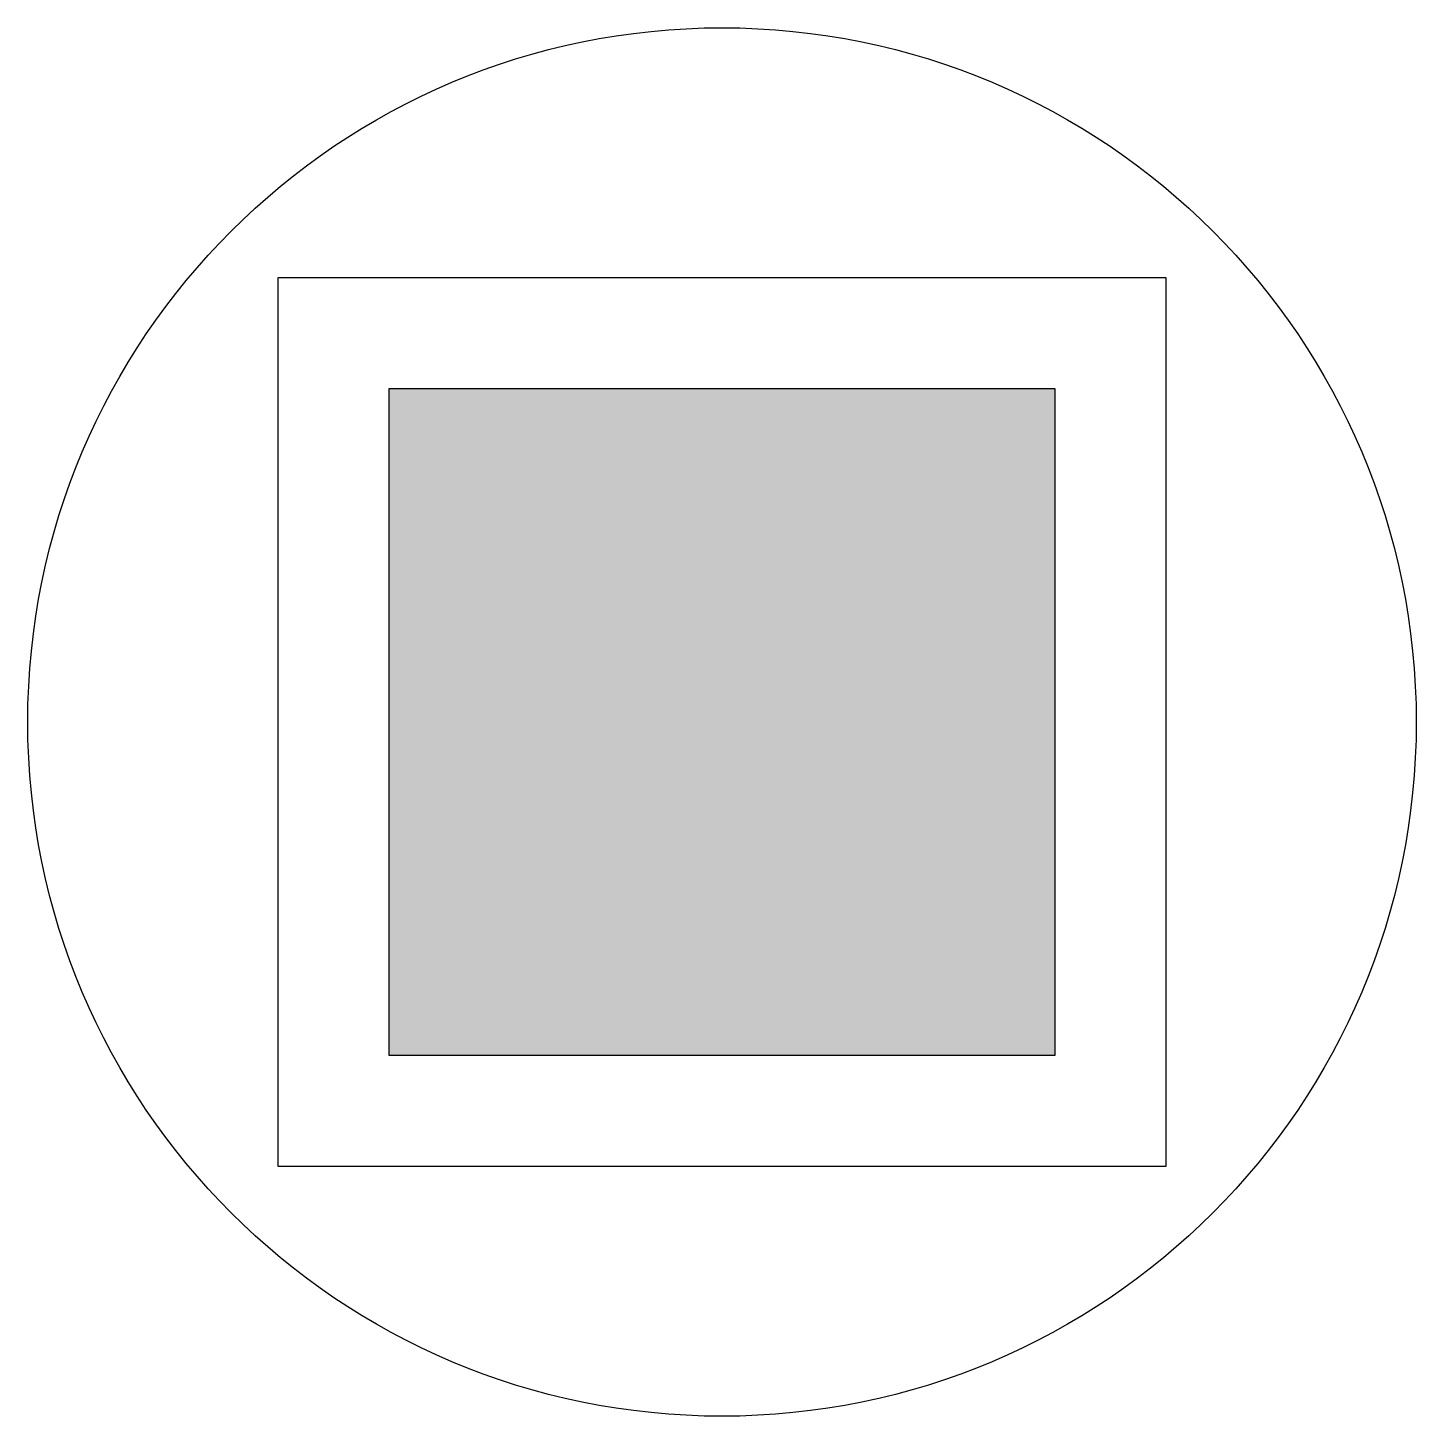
# Model space of a CAD drawing. Header units: metres. Extents: x -1.8 to 1.8, y -1.8 to 1.8.
import ezdxf

# ---------------------------------------------------------------- set-up
doc = ezdxf.new("R2010")
doc.units = ezdxf.units.M

msp = doc.modelspace()

# ---------------------------------------------------------------- hatches: boundary and pattern name
h = msp.add_hatch(color=256)
h.dxf.hatch_style = 1
h.paths.add_polyline_path([(-0.864, -0.864), (0.864, -0.864), (0.864, 0.864), (-0.864, 0.864)])

# ---------------------------------------------------------------- linework, layer by layer
for points in [[(-1.152, -1.152), (1.152, -1.152), (1.152, 1.152), (-1.152, 1.152)], [(-0.864, -0.864), (0.864, -0.864), (0.864, 0.864), (-0.864, 0.864)]]:
    msp.add_lwpolyline(points, close=True)
msp.add_circle((0, 0), 1.8)

doc.saveas('drawing.dxf')
